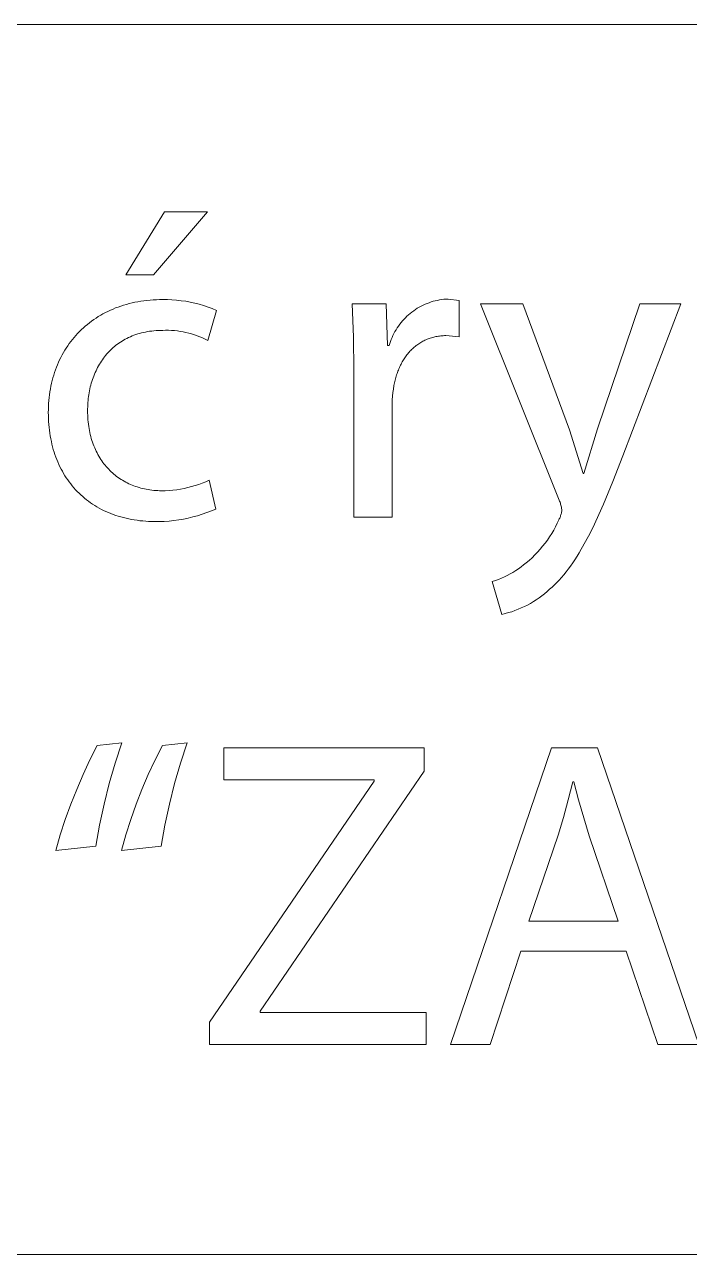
# Model space of a CAD drawing. Header units: millimetres. Extents: x 0 to 4030, y -54 to 2762.
# Drawn here: x 3053.8 to 3114.7, y -53.6 to 59 of the extents above; entities that cross this region are included whole.
import ezdxf

# ---------------------------------------------------------------- set-up
doc = ezdxf.new("R2010")
doc.units = ezdxf.units.MM
doc.header["$MEASUREMENT"] = 0
doc.layers.add('Domyślny', color=7, linetype='Continuous', true_color=0x000000)

msp = doc.modelspace()

# ---------------------------------------------------------------- linework, layer by layer
at = {"layer": 'Domyślny', "color": 18, "lineweight": 15, "true_color": 0x000000}
for p, q in [((2507.18, 59.04), (4026.42, 59.04)), ((3063.05, 36.13), (3066.6, 41.9)), ((3070.52, 41.9), (3065.6, 36.13)), ((3066.6, 41.9), (3070.52, 41.9)), ((3065.6, 36.13), (3063.05, 36.13)), ((3064.99, 33.78), (3065.27, 33.81)), ((3065.27, 33.81), (3065.56, 33.83)), ((3065.56, 33.83), (3065.85, 33.85)), ((3065.85, 33.85), (3066.14, 33.86)), ((3066.14, 33.86), (3066.44, 33.86)), ((3066.44, 33.86), (3066.86, 33.86)), ((3066.86, 33.86), (3067.28, 33.84)), ((3067.28, 33.84), (3067.7, 33.81)), ((3067.7, 33.81), (3068.12, 33.76)), ((3091.4, 33.75), (3091.59, 33.79)), ((3091.59, 33.79), (3091.79, 33.83)), ((3091.79, 33.83), (3091.98, 33.86)), ((3091.98, 33.86), (3092.18, 33.89)), ((3092.18, 33.89), (3092.38, 33.9)), ((3092.38, 33.9), (3092.58, 33.91)), ((3092.58, 33.91), (3093.59, 33.79)), ((3093.59, 33.79), (3093.59, 30.45)), ((3060.96, 32.55), (3061.19, 32.67)), ((3061.19, 32.67), (3061.41, 32.78)), ((3061.41, 32.78), (3061.64, 32.89)), ((3061.64, 32.89), (3061.88, 32.99)), ((3061.88, 32.99), (3062.11, 33.09)), ((3062.11, 33.09), (3062.36, 33.18)), ((3062.36, 33.18), (3062.6, 33.26)), ((3062.6, 33.26), (3062.85, 33.34)), ((3062.85, 33.34), (3063.11, 33.42)), ((3063.11, 33.42), (3063.36, 33.49)), ((3063.36, 33.49), (3063.62, 33.55)), ((3063.62, 33.55), (3063.89, 33.61)), ((3063.89, 33.61), (3064.16, 33.66)), ((3064.16, 33.66), (3064.43, 33.71)), ((3064.43, 33.71), (3064.71, 33.75)), ((3064.71, 33.75), (3064.99, 33.78)), ((3068.12, 33.76), (3068.54, 33.7)), ((3068.54, 33.7), (3068.95, 33.62)), ((3068.95, 33.62), (3069.36, 33.53)), ((3069.36, 33.53), (3069.77, 33.43)), ((3069.77, 33.43), (3070.18, 33.31)), ((3070.18, 33.31), (3070.58, 33.17)), ((3071.36, 32.87), (3070.56, 30.12)), ((3070.58, 33.17), (3070.97, 33.03)), ((3070.97, 33.03), (3071.36, 32.87)), ((3083.91, 30.43), (3083.77, 33.47)), ((3083.77, 33.47), (3086.89, 33.47)), ((3086.89, 33.47), (3087.01, 29.65)), ((3089.1, 32.6), (3089.26, 32.72)), ((3089.26, 32.72), (3089.42, 32.84)), ((3089.42, 32.84), (3089.58, 32.95)), ((3089.58, 32.95), (3089.75, 33.06)), ((3089.75, 33.06), (3089.92, 33.16)), ((3089.92, 33.16), (3090.1, 33.26)), ((3090.1, 33.26), (3090.28, 33.34)), ((3090.28, 33.34), (3090.46, 33.43)), ((3090.46, 33.43), (3090.64, 33.5)), ((3090.64, 33.5), (3090.83, 33.57)), ((3090.83, 33.57), (3091.01, 33.64)), ((3091.01, 33.64), (3091.21, 33.7)), ((3091.21, 33.7), (3091.4, 33.75)), ((3102.74, 15.48), (3095.54, 33.47)), ((3095.54, 33.47), (3099.4, 33.47)), ((3099.4, 33.47), (3103.68, 21.94)), ((3106.26, 22.01), (3110.14, 33.47)), ((3113.88, 33.47), (3108.57, 19.56)), ((3110.14, 33.47), (3113.88, 33.47)), ((3059.34, 31.43), (3059.53, 31.59)), ((3059.53, 31.59), (3059.72, 31.74)), ((3059.72, 31.74), (3059.92, 31.89)), ((3059.92, 31.89), (3060.12, 32.03)), ((3060.12, 32.03), (3060.32, 32.17)), ((3060.32, 32.17), (3060.53, 32.3)), ((3060.53, 32.3), (3060.75, 32.43)), ((3060.75, 32.43), (3060.96, 32.55)), ((3088.02, 31.44), (3088.14, 31.6)), ((3088.14, 31.6), (3088.26, 31.75)), ((3088.26, 31.75), (3088.39, 31.91)), ((3088.39, 31.91), (3088.52, 32.05)), ((3088.52, 32.05), (3088.66, 32.2)), ((3088.66, 32.2), (3088.8, 32.34)), ((3088.8, 32.34), (3088.95, 32.47)), ((3088.95, 32.47), (3089.1, 32.6)), ((3058.32, 30.4), (3058.48, 30.58)), ((3058.48, 30.58), (3058.64, 30.76)), ((3058.64, 30.76), (3058.81, 30.94)), ((3058.81, 30.94), (3058.98, 31.11)), ((3058.98, 31.11), (3059.16, 31.27)), ((3059.16, 31.27), (3059.34, 31.43)), ((3063.47, 30.46), (3063.31, 30.39)), ((3063.63, 30.53), (3063.47, 30.46)), ((3063.8, 30.59), (3063.63, 30.53)), ((3063.96, 30.65), (3063.8, 30.59)), ((3064.14, 30.71), (3063.96, 30.65)), ((3064.31, 30.76), (3064.14, 30.71)), ((3064.49, 30.81), (3064.31, 30.76)), ((3064.67, 30.85), (3064.49, 30.81)), ((3064.85, 30.89), (3064.67, 30.85)), ((3065.04, 30.93), (3064.85, 30.89)), ((3065.23, 30.96), (3065.04, 30.93)), ((3065.42, 30.98), (3065.23, 30.96)), ((3065.62, 31), (3065.42, 30.98)), ((3065.82, 31.02), (3065.62, 31)), ((3066.02, 31.03), (3065.82, 31.02)), ((3066.23, 31.04), (3066.02, 31.03)), ((3066.44, 31.04), (3066.23, 31.04)), ((3066.7, 31.05), (3066.44, 31.04)), ((3066.97, 31.05), (3066.7, 31.05)), ((3067.24, 31.04), (3066.97, 31.05)), ((3067.5, 31.02), (3067.24, 31.04)), ((3067.77, 30.99), (3067.5, 31.02)), ((3068.03, 30.95), (3067.77, 30.99)), ((3068.3, 30.91), (3068.03, 30.95)), ((3068.56, 30.85), (3068.3, 30.91)), ((3068.82, 30.79), (3068.56, 30.85)), ((3069.07, 30.72), (3068.82, 30.79)), ((3069.33, 30.64), (3069.07, 30.72)), ((3069.58, 30.55), (3069.33, 30.64)), ((3069.83, 30.45), (3069.58, 30.55)), ((3070.08, 30.35), (3069.83, 30.45)), ((3083.94, 27.38), (3083.91, 30.43)), ((3087.44, 30.4), (3087.52, 30.58)), ((3087.52, 30.58), (3087.61, 30.76)), ((3087.61, 30.76), (3087.7, 30.93)), ((3087.7, 30.93), (3087.8, 31.1)), ((3087.8, 31.1), (3087.91, 31.27)), ((3087.91, 31.27), (3088.02, 31.44)), ((3091.25, 30.43), (3091.14, 30.4)), ((3091.36, 30.45), (3091.25, 30.43)), ((3091.46, 30.47), (3091.36, 30.45)), ((3091.57, 30.49), (3091.46, 30.47)), ((3091.68, 30.51), (3091.57, 30.49)), ((3091.79, 30.52), (3091.68, 30.51)), ((3091.9, 30.54), (3091.79, 30.52)), ((3092.02, 30.55), (3091.9, 30.54)), ((3092.13, 30.55), (3092.02, 30.55)), ((3092.25, 30.56), (3092.13, 30.55)), ((3092.36, 30.56), (3092.25, 30.56)), ((3093.59, 30.45), (3092.36, 30.56)), ((3057.46, 29.22), (3057.59, 29.42)), ((3057.59, 29.42), (3057.73, 29.63)), ((3057.73, 29.63), (3057.87, 29.83)), ((3057.87, 29.83), (3058.01, 30.02)), ((3058.01, 30.02), (3058.16, 30.21)), ((3058.16, 30.21), (3058.32, 30.4)), ((3061.77, 29.35), (3061.65, 29.24)), ((3061.9, 29.47), (3061.77, 29.35)), ((3062.02, 29.57), (3061.9, 29.47)), ((3062.15, 29.68), (3062.02, 29.57)), ((3062.29, 29.78), (3062.15, 29.68)), ((3062.42, 29.88), (3062.29, 29.78)), ((3062.56, 29.97), (3062.42, 29.88)), ((3062.71, 30.06), (3062.56, 29.97)), ((3062.85, 30.15), (3062.71, 30.06)), ((3063, 30.23), (3062.85, 30.15)), ((3063.15, 30.31), (3063, 30.23)), ((3063.31, 30.39), (3063.15, 30.31)), ((3070.32, 30.24), (3070.08, 30.35)), ((3070.56, 30.12), (3070.32, 30.24)), ((3087.01, 29.65), (3087.17, 29.65)), ((3087.17, 29.65), (3087.23, 29.84)), ((3087.23, 29.84), (3087.29, 30.03)), ((3087.29, 30.03), (3087.36, 30.21)), ((3087.36, 30.21), (3087.44, 30.4)), ((3089.23, 29.28), (3089.16, 29.21)), ((3089.31, 29.36), (3089.23, 29.28)), ((3089.39, 29.43), (3089.31, 29.36)), ((3089.47, 29.5), (3089.39, 29.43)), ((3089.55, 29.57), (3089.47, 29.5)), ((3089.63, 29.64), (3089.55, 29.57)), ((3089.72, 29.7), (3089.63, 29.64)), ((3089.8, 29.76), (3089.72, 29.7)), ((3089.89, 29.82), (3089.8, 29.76)), ((3089.98, 29.88), (3089.89, 29.82)), ((3090.07, 29.94), (3089.98, 29.88)), ((3090.16, 29.99), (3090.07, 29.94)), ((3090.25, 30.04), (3090.16, 29.99)), ((3090.35, 30.09), (3090.25, 30.04)), ((3090.44, 30.14), (3090.35, 30.09)), ((3090.54, 30.18), (3090.44, 30.14)), ((3090.64, 30.22), (3090.54, 30.18)), ((3090.74, 30.26), (3090.64, 30.22)), ((3090.84, 30.3), (3090.74, 30.26)), ((3090.94, 30.34), (3090.84, 30.3)), ((3091.04, 30.37), (3090.94, 30.34)), ((3091.14, 30.4), (3091.04, 30.37)), ((3056.89, 28.12), (3056.99, 28.35)), ((3056.99, 28.35), (3057.1, 28.57)), ((3057.1, 28.57), (3057.22, 28.79)), ((3057.22, 28.79), (3057.34, 29)), ((3057.34, 29), (3057.46, 29.22)), ((3060.81, 28.22), (3060.72, 28.08)), ((3060.9, 28.35), (3060.81, 28.22)), ((3061, 28.49), (3060.9, 28.35)), ((3061.1, 28.62), (3061, 28.49)), ((3061.2, 28.75), (3061.1, 28.62)), ((3061.31, 28.88), (3061.2, 28.75)), ((3061.42, 29), (3061.31, 28.88)), ((3061.54, 29.12), (3061.42, 29)), ((3061.65, 29.24), (3061.54, 29.12)), ((3088.43, 28.24), (3088.37, 28.15)), ((3088.48, 28.34), (3088.43, 28.24)), ((3088.55, 28.43), (3088.48, 28.34)), ((3088.61, 28.53), (3088.55, 28.43)), ((3088.67, 28.62), (3088.61, 28.53)), ((3088.74, 28.71), (3088.67, 28.62)), ((3088.8, 28.8), (3088.74, 28.71)), ((3088.87, 28.88), (3088.8, 28.8)), ((3088.94, 28.97), (3088.87, 28.88)), ((3089.01, 29.05), (3088.94, 28.97)), ((3089.08, 29.13), (3089.01, 29.05)), ((3089.16, 29.21), (3089.08, 29.13)), ((3056.45, 26.94), (3056.53, 27.18)), ((3056.53, 27.18), (3056.61, 27.42)), ((3056.61, 27.42), (3056.7, 27.66)), ((3056.7, 27.66), (3056.79, 27.89)), ((3056.79, 27.89), (3056.89, 28.12)), ((3060.24, 27.18), (3060.18, 27.02)), ((3060.32, 27.33), (3060.24, 27.18)), ((3060.39, 27.49), (3060.32, 27.33)), ((3060.47, 27.64), (3060.39, 27.49)), ((3060.55, 27.79), (3060.47, 27.64)), ((3060.63, 27.93), (3060.55, 27.79)), ((3060.72, 28.08), (3060.63, 27.93)), ((3083.94, 13.94), (3083.94, 27.38)), ((3087.89, 27.08), (3087.85, 26.96)), ((3087.93, 27.19), (3087.89, 27.08)), ((3087.97, 27.3), (3087.93, 27.19)), ((3088.02, 27.41), (3087.97, 27.3)), ((3088.06, 27.52), (3088.02, 27.41)), ((3088.11, 27.63), (3088.06, 27.52)), ((3088.16, 27.74), (3088.11, 27.63)), ((3088.21, 27.84), (3088.16, 27.74)), ((3088.26, 27.94), (3088.21, 27.84)), ((3088.31, 28.05), (3088.26, 27.94)), ((3088.37, 28.15), (3088.31, 28.05)), ((3056.14, 25.68), (3056.19, 25.94)), ((3056.19, 25.94), (3056.25, 26.19)), ((3056.25, 26.19), (3056.31, 26.45)), ((3056.31, 26.45), (3056.38, 26.7)), ((3056.38, 26.7), (3056.45, 26.94)), ((3059.85, 26.03), (3059.8, 25.86)), ((3059.89, 26.2), (3059.85, 26.03)), ((3059.94, 26.37), (3059.89, 26.2)), ((3060, 26.54), (3059.94, 26.37)), ((3060.05, 26.7), (3060, 26.54)), ((3060.11, 26.86), (3060.05, 26.7)), ((3060.18, 27.02), (3060.11, 26.86)), ((3087.61, 26), (3087.56, 25.67)), ((3087.66, 26.25), (3087.61, 26)), ((3087.72, 26.49), (3087.66, 26.25)), ((3087.78, 26.73), (3087.72, 26.49)), ((3087.85, 26.96), (3087.78, 26.73)), ((3056, 24.62), (3056.03, 24.89)), ((3056.03, 24.89), (3056.06, 25.15)), ((3056.06, 25.15), (3056.1, 25.42)), ((3056.1, 25.42), (3056.14, 25.68)), ((3059.61, 24.79), (3059.59, 24.61)), ((3059.64, 24.97), (3059.61, 24.79)), ((3059.66, 25.15), (3059.64, 24.97)), ((3059.69, 25.33), (3059.66, 25.15)), ((3059.73, 25.51), (3059.69, 25.33)), ((3059.76, 25.69), (3059.73, 25.51)), ((3059.8, 25.86), (3059.76, 25.69)), ((3087.48, 25.01), (3087.46, 24.68)), ((3087.52, 25.34), (3087.48, 25.01)), ((3087.56, 25.67), (3087.52, 25.34)), ((3055.95, 23.51), (3055.96, 23.79)), ((3055.96, 23.79), (3055.97, 24.07)), ((3055.97, 24.07), (3055.98, 24.35)), ((3055.98, 24.35), (3056, 24.62)), ((3059.56, 24.05), (3059.55, 23.86)), ((3059.55, 23.86), (3059.55, 23.67)), ((3059.55, 23.67), (3059.55, 23.46)), ((3059.57, 24.24), (3059.56, 24.05)), ((3059.58, 24.42), (3059.57, 24.24)), ((3059.59, 24.61), (3059.58, 24.42)), ((3087.46, 24.68), (3087.45, 24.35)), ((3087.45, 24.35), (3087.45, 13.94)), ((3055.96, 23.23), (3055.95, 23.51)), ((3055.97, 22.96), (3055.96, 23.23)), ((3055.98, 22.69), (3055.97, 22.96)), ((3056, 22.42), (3055.98, 22.69)), ((3059.55, 23.46), (3059.56, 23.26)), ((3059.56, 23.26), (3059.57, 23.05)), ((3059.57, 23.05), (3059.58, 22.85)), ((3059.58, 22.85), (3059.6, 22.65)), ((3059.6, 22.65), (3059.63, 22.45)), ((3056.02, 22.15), (3056, 22.42)), ((3056.05, 21.89), (3056.02, 22.15)), ((3056.09, 21.63), (3056.05, 21.89)), ((3056.13, 21.37), (3056.09, 21.63)), ((3059.63, 22.45), (3059.65, 22.25)), ((3059.65, 22.25), (3059.68, 22.06)), ((3059.68, 22.06), (3059.72, 21.87)), ((3059.72, 21.87), (3059.76, 21.68)), ((3059.76, 21.68), (3059.8, 21.5)), ((3059.8, 21.5), (3059.84, 21.32)), ((3103.68, 21.94), (3104.93, 17.93)), ((3105.01, 17.93), (3106.26, 22.01)), ((3056.18, 21.12), (3056.13, 21.37)), ((3056.23, 20.87), (3056.18, 21.12)), ((3056.28, 20.62), (3056.23, 20.87)), ((3056.35, 20.38), (3056.28, 20.62)), ((3056.41, 20.13), (3056.35, 20.38)), ((3059.84, 21.32), (3059.89, 21.14)), ((3059.89, 21.14), (3059.95, 20.97)), ((3059.95, 20.97), (3060, 20.79)), ((3060, 20.79), (3060.06, 20.62)), ((3060.06, 20.62), (3060.13, 20.46)), ((3060.13, 20.46), (3060.2, 20.29)), ((3060.2, 20.29), (3060.27, 20.13)), ((3056.48, 19.9), (3056.41, 20.13)), ((3056.56, 19.67), (3056.48, 19.9)), ((3056.64, 19.44), (3056.56, 19.67)), ((3056.73, 19.21), (3056.64, 19.44)), ((3056.82, 18.99), (3056.73, 19.21)), ((3060.27, 20.13), (3060.34, 19.97)), ((3060.34, 19.97), (3060.42, 19.82)), ((3060.42, 19.82), (3060.5, 19.67)), ((3060.5, 19.67), (3060.58, 19.52)), ((3060.58, 19.52), (3060.67, 19.37)), ((3060.67, 19.37), (3060.76, 19.23)), ((3060.76, 19.23), (3060.86, 19.09)), ((3108.57, 19.56), (3107.65, 17.19)), ((3056.92, 18.77), (3056.82, 18.99)), ((3057.02, 18.55), (3056.92, 18.77)), ((3057.13, 18.34), (3057.02, 18.55)), ((3057.24, 18.14), (3057.13, 18.34)), ((3057.35, 17.93), (3057.24, 18.14)), ((3060.86, 19.09), (3060.95, 18.95)), ((3060.95, 18.95), (3061.05, 18.82)), ((3061.05, 18.82), (3061.16, 18.69)), ((3061.16, 18.69), (3061.26, 18.56)), ((3061.26, 18.56), (3061.37, 18.44)), ((3061.37, 18.44), (3061.48, 18.32)), ((3061.48, 18.32), (3061.6, 18.2)), ((3061.6, 18.2), (3061.72, 18.09)), ((3061.72, 18.09), (3061.84, 17.98)), ((3057.48, 17.73), (3057.35, 17.93)), ((3057.6, 17.54), (3057.48, 17.73)), ((3057.73, 17.35), (3057.6, 17.54)), ((3057.87, 17.16), (3057.73, 17.35)), ((3058, 16.98), (3057.87, 17.16)), ((3058.15, 16.8), (3058, 16.98)), ((3061.84, 17.98), (3061.96, 17.87)), ((3061.96, 17.87), (3062.09, 17.77)), ((3062.09, 17.77), (3062.21, 17.67)), ((3062.21, 17.67), (3062.35, 17.57)), ((3062.35, 17.57), (3062.48, 17.48)), ((3062.48, 17.48), (3062.62, 17.39)), ((3062.62, 17.39), (3062.75, 17.31)), ((3062.75, 17.31), (3062.89, 17.22)), ((3062.89, 17.22), (3063.04, 17.15)), ((3063.04, 17.15), (3063.18, 17.07)), ((3063.18, 17.07), (3063.33, 17)), ((3063.33, 17), (3063.48, 16.93)), ((3063.48, 16.93), (3063.63, 16.87)), ((3069.4, 16.82), (3069.73, 16.93)), ((3069.73, 16.93), (3070.05, 17.05)), ((3070.05, 17.05), (3070.37, 17.18)), ((3070.37, 17.18), (3070.69, 17.33)), ((3070.69, 17.33), (3071.29, 14.68)), ((3104.93, 17.93), (3105.01, 17.93)), ((3107.65, 17.19), (3106.79, 15.11)), ((3058.3, 16.62), (3058.15, 16.8)), ((3058.45, 16.45), (3058.3, 16.62)), ((3058.6, 16.29), (3058.45, 16.45)), ((3058.77, 16.13), (3058.6, 16.29)), ((3058.93, 15.97), (3058.77, 16.13)), ((3059.1, 15.82), (3058.93, 15.97)), ((3059.27, 15.67), (3059.1, 15.82)), ((3063.63, 16.87), (3063.79, 16.81)), ((3063.79, 16.81), (3063.94, 16.75)), ((3063.94, 16.75), (3064.1, 16.7)), ((3064.1, 16.7), (3064.26, 16.65)), ((3064.26, 16.65), (3064.42, 16.6)), ((3064.42, 16.6), (3064.59, 16.56)), ((3064.59, 16.56), (3064.76, 16.52)), ((3064.76, 16.52), (3064.92, 16.49)), ((3064.92, 16.49), (3065.09, 16.46)), ((3065.09, 16.46), (3065.26, 16.43)), ((3065.26, 16.43), (3065.44, 16.41)), ((3065.44, 16.41), (3065.61, 16.39)), ((3065.61, 16.39), (3065.79, 16.38)), ((3065.79, 16.38), (3065.97, 16.37)), ((3065.97, 16.37), (3066.15, 16.36)), ((3066.15, 16.36), (3066.33, 16.36)), ((3066.33, 16.36), (3066.67, 16.36)), ((3066.67, 16.36), (3067.02, 16.38)), ((3067.02, 16.38), (3067.37, 16.41)), ((3067.37, 16.41), (3067.71, 16.45)), ((3067.71, 16.45), (3068.05, 16.5)), ((3068.05, 16.5), (3068.39, 16.56)), ((3068.39, 16.56), (3068.73, 16.64)), ((3068.73, 16.64), (3069.07, 16.73)), ((3069.07, 16.73), (3069.4, 16.82)), ((3059.45, 15.52), (3059.27, 15.67)), ((3059.63, 15.39), (3059.45, 15.52)), ((3059.82, 15.25), (3059.63, 15.39)), ((3060.01, 15.12), (3059.82, 15.25)), ((3060.2, 15), (3060.01, 15.12)), ((3060.4, 14.88), (3060.2, 15)), ((3060.6, 14.76), (3060.4, 14.88)), ((3060.81, 14.65), (3060.6, 14.76)), ((3061.02, 14.55), (3060.81, 14.65)), ((3071.29, 14.68), (3070.89, 14.51)), ((3102.78, 15.39), (3102.74, 15.48)), ((3102.82, 15.3), (3102.78, 15.39)), ((3102.85, 15.21), (3102.82, 15.3)), ((3102.88, 15.12), (3102.85, 15.21)), ((3102.91, 15.02), (3102.88, 15.12)), ((3102.93, 14.93), (3102.91, 15.02)), ((3102.96, 14.84), (3102.93, 14.93)), ((3102.97, 14.74), (3102.96, 14.84)), ((3102.99, 14.65), (3102.97, 14.74)), ((3103, 14.55), (3102.99, 14.65)), ((3106.79, 15.11), (3106.37, 14.17)), ((3061.23, 14.45), (3061.02, 14.55)), ((3061.45, 14.35), (3061.23, 14.45)), ((3061.67, 14.26), (3061.45, 14.35)), ((3061.9, 14.17), (3061.67, 14.26)), ((3062.13, 14.09), (3061.9, 14.17)), ((3062.36, 14.02), (3062.13, 14.09)), ((3062.59, 13.95), (3062.36, 14.02)), ((3062.83, 13.89), (3062.59, 13.95)), ((3063.07, 13.83), (3062.83, 13.89)), ((3063.32, 13.77), (3063.07, 13.83)), ((3063.57, 13.73), (3063.32, 13.77)), ((3063.82, 13.68), (3063.57, 13.73)), ((3064.08, 13.65), (3063.82, 13.68)), ((3064.34, 13.61), (3064.08, 13.65)), ((3064.6, 13.59), (3064.34, 13.61)), ((3064.87, 13.57), (3064.6, 13.59)), ((3065.14, 13.55), (3064.87, 13.57)), ((3065.41, 13.54), (3065.14, 13.55)), ((3065.68, 13.54), (3065.41, 13.54)), ((3066.13, 13.54), (3065.68, 13.54)), ((3066.57, 13.55), (3066.13, 13.54)), ((3067.01, 13.58), (3066.57, 13.55)), ((3067.46, 13.62), (3067.01, 13.58)), ((3067.9, 13.68), (3067.46, 13.62)), ((3068.33, 13.76), (3067.9, 13.68)), ((3068.77, 13.84), (3068.33, 13.76)), ((3069.2, 13.95), (3068.77, 13.84)), ((3069.63, 14.07), (3069.2, 13.95)), ((3070.05, 14.2), (3069.63, 14.07)), ((3070.47, 14.35), (3070.05, 14.2)), ((3070.89, 14.51), (3070.47, 14.35)), ((3087.45, 13.94), (3083.94, 13.94)), ((3102.57, 13.38), (3102.72, 13.7)), ((3102.72, 13.7), (3102.75, 13.78)), ((3102.75, 13.78), (3102.79, 13.85)), ((3102.79, 13.85), (3102.82, 13.92)), ((3102.82, 13.92), (3102.85, 14)), ((3102.85, 14), (3102.88, 14.08)), ((3102.88, 14.08), (3102.91, 14.15)), ((3102.91, 14.15), (3102.93, 14.23)), ((3102.93, 14.23), (3102.95, 14.31)), ((3102.95, 14.31), (3102.97, 14.39)), ((3102.97, 14.39), (3102.99, 14.47)), ((3102.99, 14.47), (3103, 14.55)), ((3106.37, 14.17), (3105.97, 13.3)), ((3101.87, 12.13), (3102.06, 12.44)), ((3102.06, 12.44), (3102.24, 12.74)), ((3102.24, 12.74), (3102.41, 13.06)), ((3102.41, 13.06), (3102.57, 13.38)), ((3105.57, 12.48), (3105.17, 11.72)), ((3105.97, 13.3), (3105.57, 12.48)), ((3101, 10.99), (3101.23, 11.27)), ((3101.23, 11.27), (3101.45, 11.55)), ((3101.45, 11.55), (3101.66, 11.84)), ((3101.66, 11.84), (3101.87, 12.13)), ((3105.17, 11.72), (3104.77, 11.01)), ((3100, 9.98), (3100.26, 10.22)), ((3100.26, 10.22), (3100.52, 10.47)), ((3100.52, 10.47), (3100.76, 10.73)), ((3100.76, 10.73), (3101, 10.99)), ((3104.38, 10.35), (3104.18, 10.04)), ((3104.58, 10.67), (3104.38, 10.35)), ((3104.77, 11.01), (3104.58, 10.67)), ((3098.51, 8.88), (3098.77, 9.04)), ((3098.77, 9.04), (3099.02, 9.2)), ((3099.02, 9.2), (3099.26, 9.38)), ((3099.26, 9.38), (3099.49, 9.56)), ((3099.49, 9.56), (3099.72, 9.74)), ((3099.72, 9.74), (3100, 9.98)), ((3103.58, 9.18), (3103.37, 8.92)), ((3103.78, 9.46), (3103.58, 9.18)), ((3103.98, 9.74), (3103.78, 9.46)), ((3104.18, 10.04), (3103.98, 9.74)), ((3096.62, 8.03), (3096.9, 8.12)), ((3097.5, 5.03), (3096.62, 8.03)), ((3096.9, 8.12), (3097.18, 8.23)), ((3097.18, 8.23), (3097.46, 8.34)), ((3097.46, 8.34), (3097.73, 8.46)), ((3097.73, 8.46), (3097.99, 8.6)), ((3097.99, 8.6), (3098.26, 8.74)), ((3098.26, 8.74), (3098.51, 8.88)), ((3102.53, 7.95), (3102.32, 7.74)), ((3102.75, 8.18), (3102.53, 7.95)), ((3102.96, 8.42), (3102.75, 8.18)), ((3103.17, 8.66), (3102.96, 8.42)), ((3103.37, 8.92), (3103.17, 8.66)), ((3101.4, 6.92), (3101.15, 6.73)), ((3101.64, 7.12), (3101.4, 6.92)), ((3101.87, 7.33), (3101.64, 7.12)), ((3102.1, 7.53), (3101.87, 7.33)), ((3102.32, 7.74), (3102.1, 7.53)), ((3099.56, 5.75), (3099.27, 5.62)), ((3099.83, 5.89), (3099.56, 5.75)), ((3100.11, 6.04), (3099.83, 5.89)), ((3100.38, 6.2), (3100.11, 6.04)), ((3100.64, 6.37), (3100.38, 6.2)), ((3100.9, 6.54), (3100.64, 6.37)), ((3101.15, 6.73), (3100.9, 6.54)), ((3097.8, 5.11), (3097.5, 5.03)), ((3098.1, 5.19), (3097.8, 5.11)), ((3098.4, 5.28), (3098.1, 5.19)), ((3098.69, 5.39), (3098.4, 5.28)), ((3098.99, 5.5), (3098.69, 5.39)), ((3099.27, 5.62), (3098.99, 5.5)), ((3060.44, -6.97), (3062.69, -6.74)), ((3062.69, -6.74), (3062.08, -8.59)), ((3066.4, -6.97), (3068.66, -6.74)), ((3068.66, -6.74), (3068.06, -8.59)), ((3059.77, -8.29), (3060.44, -6.97)), ((3065.73, -8.29), (3066.4, -6.97)), ((3072.03, -10.12), (3072.03, -7.18)), ((3072.03, -7.18), (3090.37, -7.18)), ((3090.37, -7.18), (3090.37, -9.32)), ((3092.78, -34.37), (3102.04, -7.18)), ((3102.04, -7.18), (3106.25, -7.18)), ((3106.25, -7.18), (3115.54, -34.37)), ((3059.14, -9.63), (3059.77, -8.29)), ((3062.08, -8.59), (3061.54, -10.47)), ((3065.11, -9.63), (3065.73, -8.29)), ((3068.06, -8.59), (3067.52, -10.47)), ((3058.55, -10.99), (3059.14, -9.63)), ((3064.53, -10.99), (3065.11, -9.63)), ((3085.81, -10.12), (3072.03, -10.12)), ((3090.37, -9.32), (3075.37, -31.3)), ((3085.81, -10.24), (3085.81, -10.12)), ((3058.01, -12.36), (3058.55, -10.99)), ((3061.54, -10.47), (3061.06, -12.35)), ((3064, -12.36), (3064.53, -10.99)), ((3067.52, -10.47), (3067.04, -12.35)), ((3070.73, -32.32), (3085.81, -10.24)), ((3104, -10.29), (3103.58, -11.94)), ((3104.08, -10.29), (3104, -10.29)), ((3104.51, -11.96), (3104.08, -10.29)), ((3057.51, -13.75), (3058.01, -12.36)), ((3061.06, -12.35), (3060.65, -14.26)), ((3063.5, -13.75), (3064, -12.36)), ((3067.04, -12.35), (3066.63, -14.26)), ((3103.58, -11.94), (3103.13, -13.58)), ((3104.99, -13.61), (3104.51, -11.96)), ((3057.05, -15.16), (3057.51, -13.75)), ((3060.65, -14.26), (3060.3, -16.18)), ((3063.06, -15.16), (3063.5, -13.75)), ((3066.63, -14.26), (3066.29, -16.18)), ((3103.13, -13.58), (3102.64, -15.2)), ((3105.5, -15.26), (3104.99, -13.61)), ((3056.64, -16.58), (3057.05, -15.16)), ((3062.65, -16.58), (3063.06, -15.16)), ((3102.64, -15.2), (3099.97, -23.07)), ((3108.16, -23.07), (3105.5, -15.26)), ((3060.3, -16.18), (3056.64, -16.58)), ((3066.29, -16.18), (3062.65, -16.58)), ((3099.97, -23.07), (3108.16, -23.07)), ((3099.24, -25.82), (3096.43, -34.37)), ((3108.88, -25.82), (3099.24, -25.82)), ((3111.79, -34.37), (3108.88, -25.82)), ((3075.37, -31.3), (3075.37, -31.43)), ((3075.37, -31.43), (3090.57, -31.43)), ((3090.57, -31.43), (3090.57, -34.36)), ((3070.73, -34.36), (3070.73, -32.32)), ((3090.57, -34.36), (3070.73, -34.36)), ((3096.43, -34.37), (3092.78, -34.37)), ((3115.54, -34.37), (3111.79, -34.37)), ((4026.42, -53.58), (0, -53.58)), ((4026.42, -53.58), (2507.18, -53.58))]:
    msp.add_line(p, q, dxfattribs=at)

doc.saveas('drawing.dxf')
